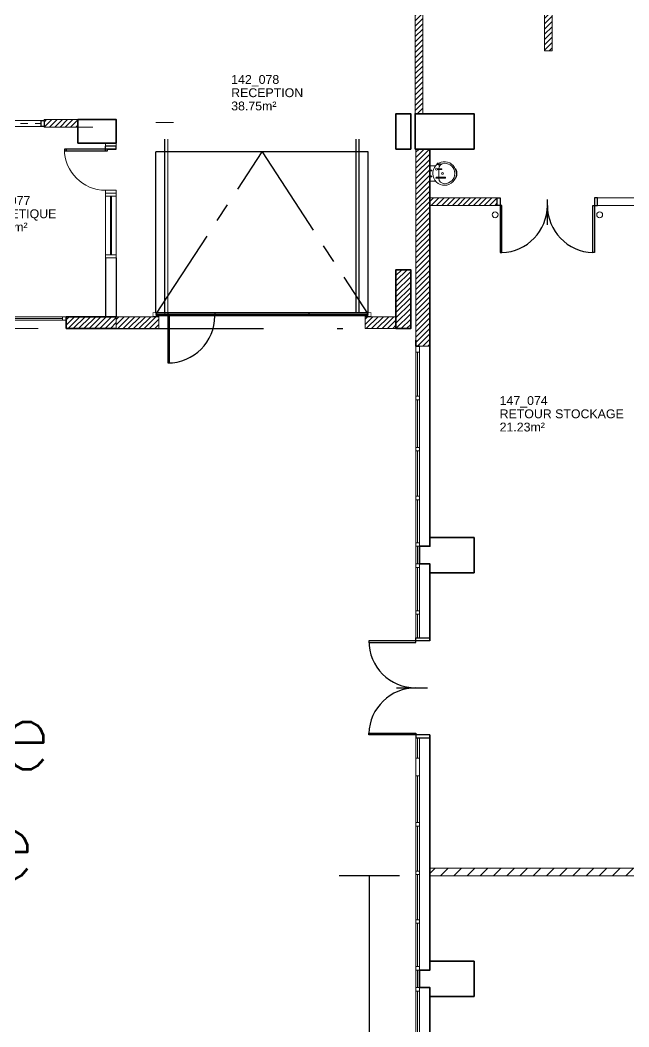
# Model space of a CAD drawing. Header units: metres. Extents: x -8 to 247, y -4 to 148.
# Drawn here: x 138.28 to 148.62, y 62.93 to 80.04 of the extents above; entities that cross this region are included whole.
import ezdxf

# ---------------------------------------------------------------- set-up
doc = ezdxf.new("R2010")
doc.units = ezdxf.units.M
doc.header["$LTSCALE"] = 5
for name, pattern in [('AXE', [2, 1.25, -0.25, 0.25, -0.25]), ('AXES', [50.8, 31.75, -6.35, 6.35, -6.35]), ('CACHE', [9.525, 6.35, -3.175]), ('CACHÉ', [0.25, 0.125, -0.125]), ('DISCONTINU', [0.75, 0.5, -0.25]), ('MIXTE', [1, 0.5, -0.25, 0, -0.25])]:
    doc.linetypes.add(name, pattern=pattern)
doc.layers.get('0').update_dxf_attribs({"lineweight": 0})
for name, color, linetype, lineweight in [('007 Fenêtres', 4, 'Continuous', 0), ('00_tx_rep_local', 7, 'Continuous', 5), ('_AC2R-PRO-MACONNERIE-130 mm', 7, 'Continuous', 18), ('A_chass', 4, 'Continuous', 20), ('A_MURS_STRU', 7, 'Continuous', 35), ('A_SANI', 5, 'Continuous', 20)]:
    doc.layers.add(name, color=color, linetype=linetype, lineweight=lineweight)
for name, color, linetype in [('A_Etiqu_Local', 7, 'Continuous'), ('A_MUR_CLOI', 7, 'Continuous'), ('A_MURS_CLOI', 7, 'Continuous'), ('A_PORT', 7, 'Continuous'), ('Z_Zone_Service', 5, 'Continuous')]:
    doc.layers.add(name, color=color, linetype=linetype)
doc.styles.add('Attribut', font='arial.ttf')
doc.styles.add('SIMPLEX', font='SIMPLEX')
pattern_1 = [(45, (-118.550106, -211.35183), (-0.044901281, 0.044901281), [])]

# ---------------------------------------------------------------- blocks, each defined once
blk = doc.blocks.new('LAVE-MAINS')
for p, q in [((-13, 0), (-13, -9.8)), ((13, 0), (-13, 0)), ((13, 0), (13, -9.8)), ((-8, -11.2), (-8, -26)), ((-6.4, -11.2), (-6.4, -26)), ((-6.4, -15), (6.8, -15)), ((6.8, -20.1), (6.8, -12.9)), ((7.7, -20.1), (7.7, -12.9)), ((15.4, -15.5), (13.5, -15.5)), ((15.2, -14.4), (17.7, -14.4)), ((15.8, -17.3), (15.2, -14.4)), ((15.5, -12.7), (15.5, -14.4)), ((17.4, -12.7), (15.5, -12.7)), ((17.7, -14.4), (17.2, -17.3)), ((17.4, -14.4), (17.4, -12.7)), ((17.2, -17.3), (15.8, -17.3))]:
    blk.add_line(p, q)
for centre, radius in [((-5, -2.5), 0.8), ((5, -2.5), 0.8), ((7.2, -11.2), 1.75), ((0, -21.5), 1.45)]:
    blk.add_circle(centre, radius)
for centre, radius, start, end in [((0, -25), 20, 37.9519, 28.7298), ((-7.4, -25), 10, 93.5292, 179.7497), ((-7.2, -11.2), 0.8, 0, 180), ((7.4, -25), 10, 0.2503, 88.4782), ((0, -25), 17.4, 180.0042, 359.9958), ((-7.2, -26), 0.8, 180, 0), ((7.2, -20.1), 0.45, 180, 0), ((-6.3, -42.8), 2.12, 189.2073, 251.3363), ((0, -25), 21, 250.4755, 289.5245), ((6.3, -42.8), 2.12, 288.6637, 350.7927)]:
    blk.add_arc(centre, radius, start, end)
blk = doc.blocks.new('A$C4FA678C5')
blk.add_line((0.85, 0.457), (0.85, 0.026))
at = {"linetype": 'Continuous', "flags": 128}
for points in [[(0.05, 0.13), (0.05, 0.93), (0.08, 0.93), (0.08, 0.13), (0.05, 0.13)], [(1.65, 0.13), (1.65, 0.93), (1.62, 0.93), (1.62, 0.13), (1.65, 0.13)], [(0.05, 0), (0.05, 0.13), (0, 0.13), (0, 0), (0.05, 0)], [(1.65, 0), (1.65, 0.13), (1.7, 0.13), (1.7, 0), (1.65, 0)]]:
    blk.add_lwpolyline(points, dxfattribs=at)
at = {"linetype": 'Continuous'}
for centre, start, end in [((0.05, 0.13), 359.9968, 88.1272), ((1.65, 0.13), 91.8728, 180.0032)]:
    blk.add_arc(centre, 0.8, start, end, dxfattribs=at)
blk = doc.blocks.new('A$C69D20D5F')
at = {"ltscale": 100}
for points in [[(0, 0), (0.18, 0), (0.18, -0.05), (0, -0.05)], [(0.18, -1.1), (0, -1.1), (0, 0), (0.18, 0)], [(0, -1.05), (0.18, -1.05), (0.18, -1.1), (0, -1.1)]]:
    blk.add_lwpolyline(points, close=True, dxfattribs=at)
at = {"linetype": 'CACHE', "ltscale": 0.1}
blk.add_lwpolyline([(0.0825, -0.05), (0.0975, -0.05), (0.0975, -1.05), (0.0825, -1.05)], close=True, dxfattribs=at)
blk = doc.blocks.new('A$C398B62A6')
blk.add_line((-56.4, -85), (-3.9, -85))
at = {"linetype": 'Continuous'}
for points in [[(0, -5), (-23.7, -5), (-23.7, 0), (0, 0), (0, -5)], [(-23.7, -5), (-103.7, -5), (-103.7, -8), (-23.7, -8), (-23.7, -5)], [(-23.7, -165), (-103.7, -165), (-103.7, -162), (-23.7, -162), (-23.7, -165)], [(0, -165), (-23.7, -165), (-23.7, -170), (0, -170), (0, -165)]]:
    blk.add_lwpolyline(points, dxfattribs=at)
for centre, start, end in [((-23.7, -5), 180, 270), ((-23.7, -165), 89.9968, 178.1272)]:
    blk.add_arc(centre, 80, start, end, dxfattribs=at)
blk = doc.blocks.new('A_Etiqu_Local')
at = {"style": 'Attribut', "flags": 1}
for tag, p in [('CODE_HOPITAL', (-0.446, 1.632)), ('CODE_SITE', (-0.446, 1.407)), ('CODE_BATIMENT', (-0.446, 1.182)), ('CODE_SECTEUR', (-0.446, 0.957)), ('CODE_ETAGE', (-0.446, 0.732)), ('NOM_NORMALISE', (-0.446, -0.843)), ('SECTEUR_ACTIVITE', (-0.446, -1.068)), ('SOUS_SECTEUR_ACTIVITE', (-0.446, -1.293)), ('VOLUME', (-0.446, -1.518)), ('SERVICE', (-0.446, -1.743)), ('CODE_UG', (-0.446, -1.968)), ('CODE_UA', (-0.446, -2.193)), ('CODE_POLE', (-0.446, -2.418)), ('OCCUPANT_EXTERNE', (-0.446, -2.643)), ('DISPONIBILITE', (-0.446, -2.868)), ('ACCES_HANDICAPES', (-0.446, -3.093)), ('NATURE_SOL', (-0.446, -3.318)), ('RISQUE_LABORATOIRE', (-0.446, -3.543)), ('AMIANTE', (-0.446, -3.768))]:
    blk.add_attdef(tag, p, '', height=0.15, dxfattribs=at)
at = {"layer": 'A_Etiqu_Local', "style": 'Attribut'}
for tag, p in [('CODE_PIECE', (-0.446, 0.282)), ('NOM_USAGE', (-0.446, 0.057)), ('SURFACE', (-0.446, -0.168))]:
    blk.add_attdef(tag, p, '', height=0.15, dxfattribs=at)

msp = doc.modelspace()

# ---------------------------------------------------------------- hatches: boundary and pattern name
at = {"layer": '_AC2R-PRO-MACONNERIE-130 mm'}
h = msp.add_hatch(dxfattribs=at)
h.set_pattern_fill('ANSI31', color=8, scale=0.02, style=0)
h.set_pattern_definition(pattern_1)
h.paths.add_polyline_path([(145.121, 85.049), (144.991, 85.049), (144.991, 78.449), (144.991, 78.449), (145.121, 78.449)])
h = msp.add_hatch(dxfattribs=at)
h.set_pattern_fill('ANSI31', color=8, scale=0.02, style=0)
h.set_pattern_definition(pattern_1)
h.paths.add_polyline_path([(147.316, 83.519), (147.186, 83.519), (147.186, 79.52), (147.316, 79.52)])
h = msp.add_hatch(dxfattribs=at)
h.set_pattern_fill('ANSI31', color=8, scale=0.02, style=0)
h.set_pattern_definition(pattern_1)
h.paths.add_polyline_path([(139.266, 78.349), (138.691, 78.349), (138.691, 78.219), (139.266, 78.219)])
h.paths.add_polyline_path([(137.491, 78.349), (136.916, 78.349), (136.916, 78.219), (137.491, 78.219)])
h = msp.add_hatch(dxfattribs=at)
h.set_pattern_fill('ANSI31', color=8, scale=0.02, style=0)
h.set_pattern_definition(pattern_1)
h.paths.add_polyline_path([(145.241, 74.499), (145.004, 74.499), (145.004, 77.849), (145.241, 77.849)])
h = msp.add_hatch(dxfattribs=at)
h.set_pattern_fill('ANSI31', color=8, scale=0.02, style=0)
h.set_pattern_definition(pattern_1)
h.paths.add_polyline_path([(146.386, 77.019), (145.241, 77.019), (145.241, 76.889), (146.386, 76.889)])
h = msp.add_hatch(dxfattribs=at)
h.set_pattern_fill('ANSI31', color=8, scale=0.02, style=0)
h.paths.add_polyline_path([(144.916, 75.799), (144.666, 75.799), (144.666, 74.799), (144.916, 74.799)])
h = msp.add_hatch(dxfattribs=at)
h.set_pattern_fill('ANSI31', color=8, scale=0.02, style=0)
h.paths.add_polyline_path([(139.916, 74.999), (139.916, 74.999), (139.066, 74.999), (139.066, 74.799), (139.916, 74.799)])
h = msp.add_hatch(dxfattribs=at)
h.set_pattern_fill('ANSI31', color=8, scale=0.02, style=0)
h.set_pattern_definition(pattern_1)
h.paths.add_polyline_path([(139.916, 74.999), (140.641, 74.999), (140.641, 74.799), (139.916, 74.799)])
h = msp.add_hatch(dxfattribs=at)
h.set_pattern_fill('ANSI31', color=8, scale=0.02, style=0)
h.set_pattern_definition(pattern_1)
h.paths.add_polyline_path([(144.666, 74.999), (144.141, 74.999), (144.141, 74.799), (144.666, 74.799)])
at = {"layer": 'A_MUR_CLOI'}
h = msp.add_hatch(dxfattribs=at)
h.set_pattern_fill('ANSI31', color=8, scale=0.05)
h.paths.add_polyline_path([(150.191, 65.499), (145.241, 65.499), (145.241, 65.629), (150.061, 65.629), (150.061, 67.229), (150.191, 67.229)])

# ---------------------------------------------------------------- linework, layer by layer
at = {"color": 8, "ltscale": 100}
msp.add_line((140.591, 78.299), (140.891, 78.299), dxfattribs=at)
at = {"color": 8, "linetype": 'CACHE', "ltscale": 2}
msp.add_line((140.791, 75.064), (140.791, 78.019), dxfattribs=at)
at = {"color": 8}
for p, q in [((146.386, 77.019), (145.241, 77.019)), ((145.241, 69.543), (145.004, 69.543)), ((145.241, 67.843), (145.004, 67.843))]:
    msp.add_line(p, q, dxfattribs=at)
at = {"color": 8, "linetype": 'Continuous'}
msp.add_lwpolyline([(139.736, 77.099), (139.916, 77.099), (139.916, 77.149), (139.736, 77.149), (139.736, 77.099)], dxfattribs=at)
at = {"color": 8, "linetype": 'CACHE', "ltscale": 0.05}
msp.add_lwpolyline([(140.791, 75.014), (140.741, 75.014), (140.741, 75.064), (140.791, 75.064)], close=True, dxfattribs=at)
at = {"color": 8, "ltscale": 100}
for centre in [(146.349, 76.732), (148.124, 76.732)]:
    msp.add_circle(centre, 0.05, dxfattribs=at)
at = {"color": 8, "linetype": 'Continuous'}
msp.add_arc((139.736, 77.849), 0.7, 180, 270, dxfattribs=at)
at = {"layer": '007 Fenêtres', "color": 8, "linetype": 'AXE', "ltscale": 0.1}
msp.add_line((137.541, 78.284), (138.641, 78.284), dxfattribs=at)
at = {"layer": '007 Fenêtres', "color": 8, "linetype": 'Continuous'}
for p, q in [((145.004, 69.543), (145.004, 77.849)), ((145.034, 74.399), (145.034, 73.649)), ((145.064, 74.399), (145.064, 71.159)), ((145.034, 73.589), (145.034, 72.78)), ((145.034, 72.72), (145.034, 71.95)), ((145.034, 71.89), (145.034, 71.159)), ((145.034, 70.799), (145.034, 71.099)), ((145.034, 70.004), (145.034, 70.739)), ((145.064, 69.543), (145.064, 70.739)), ((145.034, 69.543), (145.034, 69.944)), ((145.004, 63.959), (145.004, 67.843)), ((145.034, 67.499), (145.034, 67.843)), ((145.064, 63.959), (145.064, 67.843)), ((145.034, 66.404), (145.034, 67.199)), ((145.034, 65.579), (145.034, 66.344)), ((145.034, 64.754), (145.034, 65.519)), ((145.034, 63.959), (145.034, 64.694)), ((145.004, 63.899), (145.004, 63.599)), ((145.034, 63.599), (145.034, 63.899)), ((145.064, 63.899), (145.064, 63.599)), ((145.004, 63.539), (145.004, 56.704)), ((145.034, 63.539), (145.034, 62.704)), ((145.064, 63.539), (145.064, 56.704))]:
    msp.add_line(p, q, dxfattribs=at)
at = {"layer": '007 Fenêtres', "color": 8}
msp.add_lwpolyline([(138.691, 78.334), (137.491, 78.334), (137.491, 78.234), (138.691, 78.234)], close=True, dxfattribs=at)
at = {"layer": '007 Fenêtres', "color": 8, "linetype": 'Continuous'}
for points in [[(145.004, 74.499), (145.064, 74.499), (145.064, 74.399), (145.004, 74.399)], [(145.004, 73.649), (145.064, 73.649), (145.064, 73.589), (145.004, 73.589)], [(145.004, 72.78), (145.064, 72.78), (145.064, 72.72), (145.004, 72.72)], [(145.004, 71.95), (145.064, 71.95), (145.064, 71.89), (145.004, 71.89)], [(145.004, 69.944), (145.064, 69.944), (145.064, 70.004), (145.004, 70.004)], [(145.004, 67.199), (145.064, 67.199), (145.064, 67.499), (145.004, 67.499)], [(145.004, 66.344), (145.064, 66.344), (145.064, 66.404), (145.004, 66.404)], [(145.004, 65.519), (145.064, 65.519), (145.064, 65.579), (145.004, 65.579)], [(145.004, 64.694), (145.064, 64.694), (145.064, 64.754), (145.004, 64.754)], [(145.004, 63.899), (145.064, 63.899), (145.064, 63.959), (145.004, 63.959)], [(145.004, 63.599), (145.064, 63.599), (145.064, 63.539), (145.004, 63.539)]]:
    msp.add_lwpolyline(points, close=True, dxfattribs=at)
for points in [[(145.004, 71.159), (145.064, 71.159)], [(145.004, 70.739), (145.064, 70.739), (145.064, 71.159)], [(145.064, 71.099), (145.004, 71.099)], [(145.064, 70.799), (145.004, 70.799)]]:
    msp.add_lwpolyline(points, dxfattribs=at)
at = {"layer": '_AC2R-PRO-MACONNERIE-130 mm', "color": 8}
for p, q in [((144.991, 85.049), (144.991, 78.449)), ((145.121, 85.049), (145.121, 78.449)), ((138.691, 78.349), (138.691, 78.219)), ((138.691, 78.349), (139.516, 78.349)), ((138.691, 78.219), (139.516, 78.219)), ((146.386, 77.019), (145.241, 77.019)), ((146.386, 77.019), (146.386, 76.889)), ((150.166, 77.019), (148.086, 77.019)), ((148.086, 77.019), (148.086, 76.889)), ((146.386, 76.889), (145.241, 76.889)), ((150.166, 76.889), (148.086, 76.889)), ((145.004, 74.499), (145.241, 74.499))]:
    msp.add_line(p, q, dxfattribs=at)
for points in [[(147.186, 83.519), (147.316, 83.519), (147.316, 79.52), (147.186, 79.52)], [(139.736, 77.899), (139.916, 77.899), (139.916, 77.949), (139.736, 77.949)], [(145.241, 74.499), (145.004, 74.499), (145.004, 77.849), (145.241, 77.849)], [(139.916, 74.999), (140.641, 74.999), (140.641, 74.799), (139.916, 74.799)]]:
    msp.add_lwpolyline(points, close=True, dxfattribs=at)
at = {"layer": '_AC2R-PRO-MACONNERIE-130 mm', "color": 8, "ltscale": 100}
for points in [[(139.916, 74.799), (140.641, 74.799), (140.641, 74.999), (139.916, 74.999)], [(144.666, 74.799), (144.141, 74.799), (144.141, 74.999), (144.666, 74.999)]]:
    msp.add_lwpolyline(points, dxfattribs=at)
at = {"layer": '_AC2R-PRO-MACONNERIE-130 mm', "color": 8}
msp.add_lwpolyline([(150.191, 65.499), (145.241, 65.499), (145.241, 65.629), (150.061, 65.629), (150.061, 67.229), (150.191, 67.229), (150.191, 65.499)], dxfattribs=at)
at = {"layer": 'A_chass', "color": 8, "linetype": 'Continuous'}
for p, q in [((139.066, 74.939), (137.966, 74.939)), ((138.026, 74.969), (139.006, 74.969)), ((145.004, 71.099), (145.004, 70.799))]:
    msp.add_line(p, q, dxfattribs=at)
at = {"layer": 'A_chass', "color": 8, "linetype": 'CACHÉ'}
msp.add_line((137.966, 74.799), (139.066, 74.799), dxfattribs=at)
at = {"layer": 'A_chass', "color": 8, "linetype": 'Continuous'}
for points in [[(137.966, 74.939), (137.966, 74.999), (139.066, 74.999)], [(139.006, 74.939), (139.006, 74.999)], [(139.066, 74.999), (139.066, 74.939)]]:
    msp.add_lwpolyline(points, dxfattribs=at)
at = {"layer": 'A_MUR_CLOI', "color": 8, "linetype": 'MIXTE'}
msp.add_line((139.916, 74.799), (144.666, 74.799), dxfattribs=at)
at = {"layer": 'A_MURS_CLOI', "color": 8}
for p, q in [((139.736, 75.999), (139.736, 74.999)), ((139.916, 75.999), (139.916, 74.999))]:
    msp.add_line(p, q, dxfattribs=at)
at = {"layer": 'A_MURS_STRU', "color": 8, "linetype": 'Continuous'}
for p, q in [((139.766, 77.849), (139.916, 77.849)), ((139.066, 74.799), (139.066, 74.999)), ((139.916, 74.999), (139.066, 74.999)), ((139.916, 74.799), (139.066, 74.799))]:
    msp.add_line(p, q, dxfattribs=at)
at = {"layer": 'A_MURS_STRU', "color": 8}
for p, q in [((145.241, 71.099), (145.241, 77.849)), ((145.004, 74.599), (145.004, 74.499)), ((145.004, 74.499), (145.064, 74.499)), ((145.241, 70.649), (145.241, 69.493)), ((145.241, 67.893), (145.241, 63.899)), ((145.241, 63.449), (145.241, 56.549))]:
    msp.add_line(p, q, dxfattribs=at)
at = {"layer": 'A_MURS_STRU', "color": 8, "linetype": 'Continuous'}
for points in [[(139.266, 77.949), (139.266, 78.349), (139.916, 78.349), (139.916, 77.949)], [(144.666, 77.849), (144.666, 78.449), (144.916, 78.449), (144.916, 77.849)], [(144.991, 77.849), (144.991, 78.449), (145.991, 78.449), (145.991, 77.849)], [(144.666, 74.799), (144.666, 75.799), (144.916, 75.799), (144.916, 74.799)], [(145.991, 71.249), (145.241, 71.249), (145.241, 71.099), (145.064, 71.099), (145.064, 70.799), (145.241, 70.799), (145.241, 70.649), (145.991, 70.649)], [(145.991, 64.049), (145.241, 64.049), (145.241, 63.899), (145.064, 63.899), (145.064, 63.599), (145.241, 63.599), (145.241, 63.449), (145.991, 63.449)]]:
    msp.add_lwpolyline(points, close=True, dxfattribs=at)
at = {"layer": 'A_PORT', "color": 8, "linetype": 'CACHE', "ltscale": 2}
for p, q in [((140.741, 75.064), (140.741, 78.019)), ((143.991, 75.064), (143.991, 78.019)), ((144.041, 75.064), (144.041, 78.019)), ((140.591, 75.064), (140.591, 77.799)), ((144.191, 77.799), (140.591, 77.799)), ((144.191, 75.069), (144.191, 77.799))]:
    msp.add_line(p, q, dxfattribs=at)
at = {"layer": 'A_PORT', "color": 8, "linetype": 'AXES', "ltscale": 0.01}
for p, q in [((140.591, 75.039), (142.391, 77.799)), ((142.391, 77.799), (144.191, 75.039))]:
    msp.add_line(p, q, dxfattribs=at)
at = {"layer": 'A_PORT', "color": 8, "linetype": 'CACHE'}
for p, q in [((144.191, 75.064), (140.591, 75.064)), ((144.191, 75.014), (140.591, 75.014))]:
    msp.add_line(p, q, dxfattribs=at)
at = {"layer": 'A_PORT', "color": 8, "linetype": 'AXE'}
msp.add_line((144.191, 75.039), (140.591, 75.039), dxfattribs=at)
at = {"layer": 'A_PORT', "color": 8, "linetype": 'CACHE', "ltscale": 0.05}
msp.add_line((143.191, 75.014), (143.191, 75.064), dxfattribs=at)
at = {"layer": 'A_PORT', "color": 8}
msp.add_lwpolyline([(138.691, 78.334), (138.691, 78.234), (138.641, 78.234), (138.641, 78.334)], close=True, dxfattribs=at)
at = {"layer": 'A_PORT', "color": 8, "linetype": 'Continuous', "flags": 128}
for points in [[(139.916, 77.849), (139.036, 77.849), (139.036, 77.819), (139.766, 77.819)], [(139.916, 77.849), (139.916, 77.899), (139.736, 77.899)], [(139.736, 77.819), (139.736, 77.899)]]:
    msp.add_lwpolyline(points, dxfattribs=at)
at = {"layer": 'A_PORT', "color": 8, "linetype": 'Continuous'}
for points in [[(139.066, 77.849), (139.066, 77.819)], [(139.766, 77.819), (139.766, 77.849)]]:
    msp.add_lwpolyline(points, dxfattribs=at)
at = {"layer": 'A_PORT', "color": 8, "ltscale": 100, "const_width": 0.01}
for points in [[(140.641, 74.799), (140.641, 75.009), (140.541, 75.009), (140.541, 75.069), (140.641, 75.069)], [(144.141, 74.799), (144.141, 75.009), (144.241, 75.009), (144.241, 75.069), (144.141, 75.069)]]:
    msp.add_lwpolyline(points, dxfattribs=at)
at = {"layer": 'A_PORT', "color": 8, "linetype": 'CACHE', "flags": 128}
msp.add_lwpolyline([(140.791, 75.064), (140.791, 74.214), (140.821, 74.214), (140.821, 75.014)], dxfattribs=at)
at = {"layer": 'A_PORT', "color": 8, "linetype": 'CACHE'}
msp.add_lwpolyline([(141.591, 75.064), (141.591, 75.014)], dxfattribs=at)
msp.add_arc((140.791, 75.014), 0.8, 270, 0, dxfattribs=at)
at = {"layer": 'Z_Zone_Service', "color": 8}
msp.add_line((144.728, 65.499), (143.702, 65.499), dxfattribs=at)
msp.add_lwpolyline([(158.202, 55.626), (144.215, 55.626), (144.215, 65.499)], dxfattribs=at)

# ---------------------------------------------------------------- block references
at = {"color": 8, "linetype": 'Continuous'}
msp.add_blockref('A$C69D20D5F', (139.736, 77.099), dxfattribs=at)
at = {"layer": 'A_Etiqu_Local', "color": 8}
ref = msp.add_blockref('A_Etiqu_Local', (142.314, 78.674), dxfattribs=at)
ref.add_attrib('CODE_PIECE', '142_078', (141.868, 78.956), dxfattribs={"height": 0.15, "style": 'Attribut'})
ref.add_attrib('NOM_USAGE', 'RECEPTION', (141.868, 78.731), dxfattribs={"height": 0.15, "style": 'Attribut'})
ref.add_attrib('SURFACE', '38.75m²', (141.868, 78.506), dxfattribs={"height": 0.15, "style": 'Attribut'})
ref = msp.add_blockref('A_Etiqu_Local', (138.089, 76.617), dxfattribs=at)
ref.add_attrib('CODE_PIECE', '138_077', (137.642, 76.899), dxfattribs={"height": 0.15, "style": 'Attribut'})
ref.add_attrib('NOM_USAGE', 'DIETETIQUE', (137.642, 76.674), dxfattribs={"height": 0.15, "style": 'Attribut'})
ref.add_attrib('SURFACE', '10.44m²', (137.642, 76.449), dxfattribs={"height": 0.15, "style": 'Attribut'})
ref = msp.add_blockref('A_Etiqu_Local', (146.872, 73.218), dxfattribs=at)
ref.add_attrib('CODE_PIECE', '147_074', (146.426, 73.5), dxfattribs={"height": 0.15, "style": 'Attribut'})
ref.add_attrib('NOM_USAGE', 'RETOUR STOCKAGE', (146.426, 73.275), dxfattribs={"height": 0.15, "style": 'Attribut'})
ref.add_attrib('SURFACE', '21.23m²', (146.426, 73.05), dxfattribs={"height": 0.15, "style": 'Attribut'})
at = {"layer": 'A_PORT', "color": 8, "rotation": 180}
msp.add_blockref('A$C4FA678C5', (148.086, 77.019), dxfattribs=at)
at = {"layer": 'A_PORT', "color": 8, "xscale": 0.01, "yscale": 0.01, "zscale": 0.01}
msp.add_blockref('A$C398B62A6', (145.241, 69.543), dxfattribs=at)
at = {"layer": 'A_SANI', "color": 8, "xscale": 0.009999999999990905, "yscale": 0.009999999999990905, "zscale": 0.009999999999990905, "rotation": 90}
msp.add_blockref('LAVE-MAINS', (145.241, 77.434), dxfattribs=at)

# ---------------------------------------------------------------- texts
at = {"layer": '00_tx_rep_local', "color": 8, "linetype": 'DISCONTINU', "style": 'SIMPLEX'}
for s, p in [('Cour de', (132.408, 67.31)), ('Service', (132.857, 65.45))]:
    msp.add_text(s, height=1.2, dxfattribs=at).set_placement(p)

doc.saveas('drawing.dxf')
